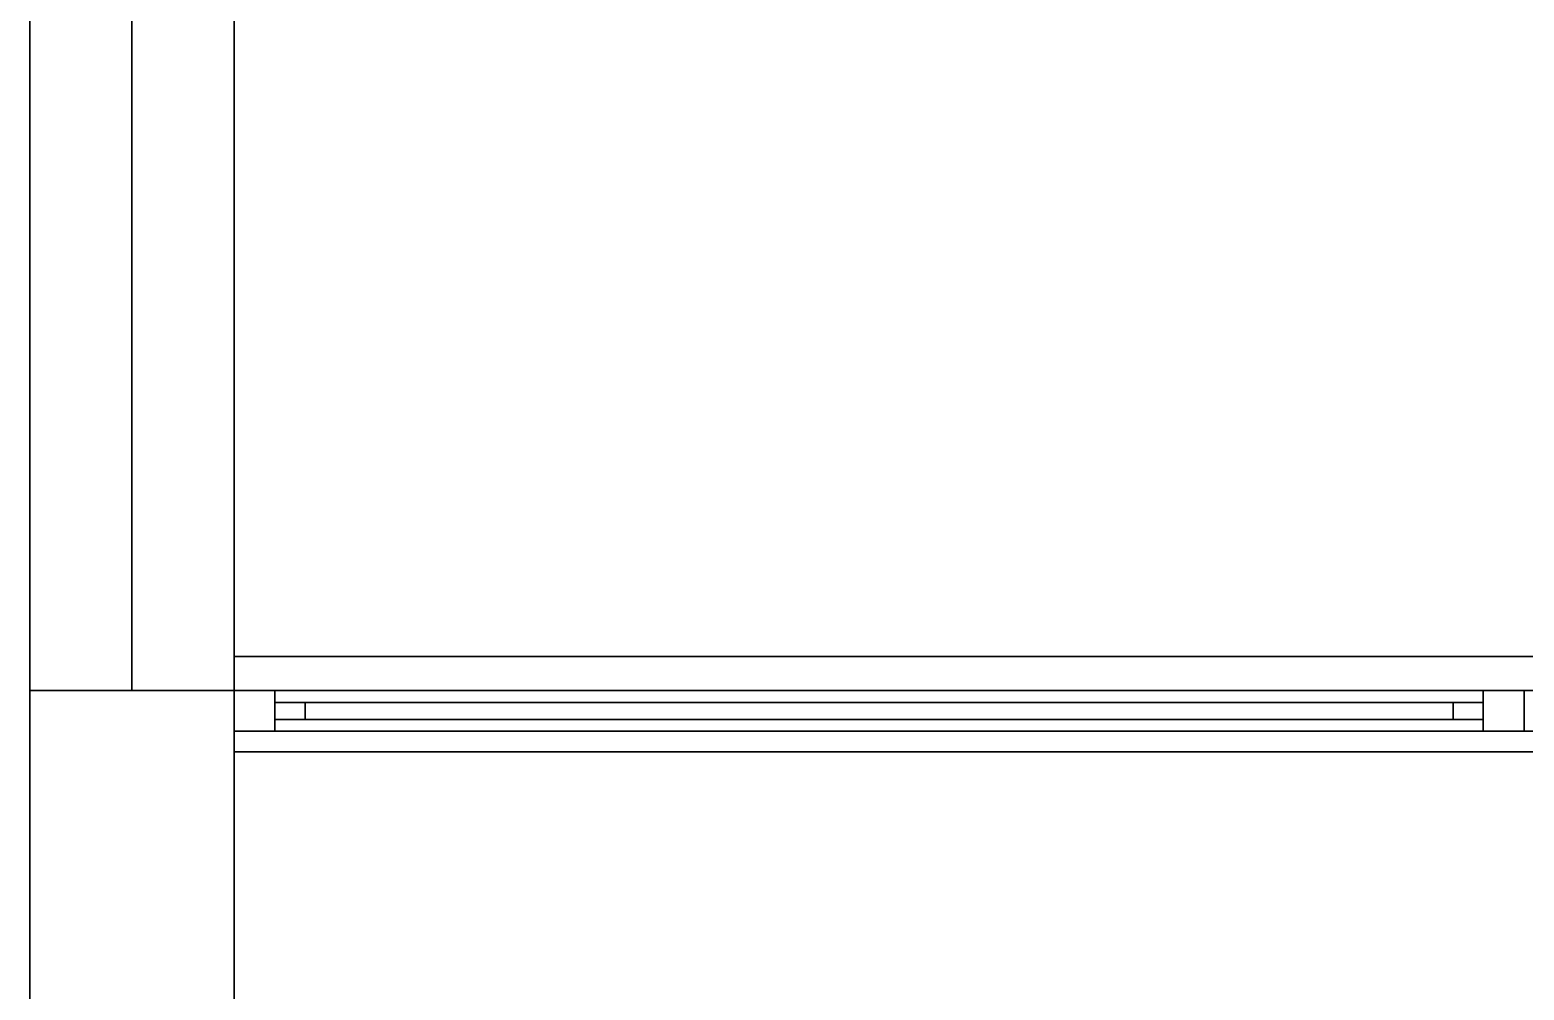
# Model space of a CAD drawing. Header units: millimetres. Extents: x -11 to 11, y -5.8 to 5.8.
# Drawn here: x 3 to 5.195, y 2.797 to 4.208 of the extents above; entities that cross this region are included whole.
import ezdxf

# ---------------------------------------------------------------- set-up
doc = ezdxf.new("R2010")
doc.units = ezdxf.units.MM
for name, color, linetype in [('copertura', 8, 'Continuous'), ('cordolo', 251, 'Continuous'), ('cromato', 251, 'Continuous'), ('frangivento', 7, 'Continuous'), ('parete', 254, 'Continuous'), ('parete_bianca', 7, 'Continuous'), ('pavimento', 7, 'Continuous'), ('pavimento_balcone', 254, 'Continuous'), ('pavimento_pt', 7, 'Continuous'), ('pavimento_salone', 7, 'Continuous'), ('rolf', 254, 'Continuous'), ('solaio', 7, 'Continuous'), ('vetro', 249, 'Continuous')]:
    doc.layers.add(name, color=color, linetype=linetype)

msp = doc.modelspace()

# ---------------------------------------------------------------- linework, layer by layer
at = {"layer": 'copertura'}
msp.add_3dface([(0, 4.2375, 6.3), (0, -0.0125, 6.3), (11, -0.0125, 6.3), (11, 4.2375, 6.3)], dxfattribs=at)
at = {"layer": 'cordolo'}
for points in [[(10.7, 3.2875), (10.7, 3.2375), (3.3, 3.2375), (3.3, 3.2875)], [(3.3, 3.2875, 0.05), (3.3, 3.2375, 0.05), (10.7, 3.2375, 0.05), (10.7, 3.2875, 0.05)], [(3.3, 3.2875), (3.3, 3.2375), (3.3, 3.2375, 0.05), (3.3, 3.2875, 0.05)], [(10.7, 3.2875, 0.05), (3.3, 3.2875, 0.05), (3.3, 3.2875), (10.7, 3.2875)], [(3.3, 3.2375), (10.7, 3.2375), (10.7, 3.2375, 0.05), (3.3, 3.2375, 0.05)]]:
    msp.add_3dface(points, dxfattribs=at)
at = {"layer": 'cromato'}
for points in [[(3.36, 3.2375), (3.36, 3.1775), (3.3, 3.1775), (3.3, 3.2375)], [(3.3, 3.2375, 2.7), (3.3, 3.1775, 2.7), (3.36, 3.1775, 2.7), (3.36, 3.2375, 2.7)], [(3.3, 3.2375), (3.3, 3.1775), (3.3, 3.1775, 2.7), (3.3, 3.2375, 2.7)], [(3.36, 3.2375, 2.7), (3.3, 3.2375, 2.7), (3.3, 3.2375), (3.36, 3.2375)], [(3.36, 3.2375, 3), (3.36, 3.1775, 3), (3.3, 3.1775, 3), (3.3, 3.2375, 3)], [(3.3, 3.2375, 5.7), (3.3, 3.1775, 5.7), (3.36, 3.1775, 5.7), (3.36, 3.2375, 5.7)], [(3.3, 3.2375, 3), (3.3, 3.1775, 3), (3.3, 3.1775, 5.7), (3.3, 3.2375, 5.7)], [(3.36, 3.2375, 5.7), (3.3, 3.2375, 5.7), (3.3, 3.2375, 3), (3.36, 3.2375, 3)], [(3.36, 3.1775), (3.36, 3.2375), (3.36, 3.2375, 2.7), (3.36, 3.1775, 2.7)], [(3.36, 3.1775, 3), (3.36, 3.2375, 3), (3.36, 3.2375, 5.7), (3.36, 3.1775, 5.7)], [(5.195, 3.2375), (5.195, 3.1775), (5.135, 3.1775), (5.135, 3.2375)], [(5.135, 3.2375, 2.7), (5.135, 3.1775, 2.7), (5.195, 3.1775, 2.7), (5.195, 3.2375, 2.7)], [(5.135, 3.2375), (5.135, 3.1775), (5.135, 3.1775, 2.7), (5.135, 3.2375, 2.7)], [(5.195, 3.2375, 2.7), (5.135, 3.2375, 2.7), (5.135, 3.2375), (5.195, 3.2375)], [(5.195, 3.2375, 3), (5.195, 3.1775, 3), (5.135, 3.1775, 3), (5.135, 3.2375, 3)], [(5.135, 3.2375, 5.7), (5.135, 3.1775, 5.7), (5.195, 3.1775, 5.7), (5.195, 3.2375, 5.7)], [(5.135, 3.2375, 3), (5.135, 3.1775, 3), (5.135, 3.1775, 5.7), (5.135, 3.2375, 5.7)], [(5.195, 3.2375, 5.7), (5.135, 3.2375, 5.7), (5.135, 3.2375, 3), (5.195, 3.2375, 3)], [(5.195, 3.1775), (5.195, 3.2375), (5.195, 3.2375, 2.7), (5.195, 3.1775, 2.7)], [(5.195, 3.1775, 3), (5.195, 3.2375, 3), (5.195, 3.2375, 5.7), (5.195, 3.1775, 5.7)], [(3.3, 3.1775), (3.36, 3.1775), (3.36, 3.1775, 2.7), (3.3, 3.1775, 2.7)], [(3.3, 3.1775, 3), (3.36, 3.1775, 3), (3.36, 3.1775, 5.7), (3.3, 3.1775, 5.7)], [(5.135, 3.1775), (5.195, 3.1775), (5.195, 3.1775, 2.7), (5.135, 3.1775, 2.7)], [(5.135, 3.1775, 3), (5.195, 3.1775, 3), (5.195, 3.1775, 5.7), (5.135, 3.1775, 5.7)]]:
    msp.add_3dface(points, dxfattribs=at)
at = {"layer": 'frangivento'}
for points in [[(3.36, 3.22, 0.2025), (3.36, 3.22, 0.27), (5.135, 3.22, 0.27), (5.135, 3.22, 0.2025)], [(3.36, 3.195, 0.2025), (3.36, 3.195, 0.27), (3.36, 3.22, 0.27), (3.36, 3.22, 0.2025)], [(3.36, 3.195, 0.27), (5.135, 3.195, 0.27), (5.135, 3.22, 0.27), (3.36, 3.22, 0.27)], [(5.135, 3.195, 0.2025), (3.36, 3.195, 0.2025), (3.36, 3.22, 0.2025), (5.135, 3.22, 0.2025)], [(3.36, 3.22, 0.405), (3.36, 3.22, 0.4725), (5.135, 3.22, 0.4725), (5.135, 3.22, 0.405)], [(3.36, 3.195, 0.405), (3.36, 3.195, 0.4725), (3.36, 3.22, 0.4725), (3.36, 3.22, 0.405)], [(3.36, 3.195, 0.4725), (5.135, 3.195, 0.4725), (5.135, 3.22, 0.4725), (3.36, 3.22, 0.4725)], [(5.135, 3.195, 0.405), (3.36, 3.195, 0.405), (3.36, 3.22, 0.405), (5.135, 3.22, 0.405)], [(3.36, 3.22, 0.6075), (3.36, 3.22, 0.675), (5.135, 3.22, 0.675), (5.135, 3.22, 0.6075)], [(3.36, 3.195, 0.6075), (3.36, 3.195, 0.675), (3.36, 3.22, 0.675), (3.36, 3.22, 0.6075)], [(3.36, 3.195, 0.675), (5.135, 3.195, 0.675), (5.135, 3.22, 0.675), (3.36, 3.22, 0.675)], [(5.135, 3.195, 0.6075), (3.36, 3.195, 0.6075), (3.36, 3.22, 0.6075), (5.135, 3.22, 0.6075)], [(3.36, 3.22, 0.81), (3.36, 3.22, 0.8775), (5.135, 3.22, 0.8775), (5.135, 3.22, 0.81)], [(3.36, 3.195, 0.81), (3.36, 3.195, 0.8775), (3.36, 3.22, 0.8775), (3.36, 3.22, 0.81)], [(3.36, 3.195, 0.8775), (5.135, 3.195, 0.8775), (5.135, 3.22, 0.8775), (3.36, 3.22, 0.8775)], [(5.135, 3.195, 0.81), (3.36, 3.195, 0.81), (3.36, 3.22, 0.81), (5.135, 3.22, 0.81)], [(3.36, 3.22, 1.0125), (3.36, 3.22, 1.08), (5.135, 3.22, 1.08), (5.135, 3.22, 1.0125)], [(3.36, 3.195, 1.0125), (3.36, 3.195, 1.08), (3.36, 3.22, 1.08), (3.36, 3.22, 1.0125)], [(3.36, 3.195, 1.08), (5.135, 3.195, 1.08), (5.135, 3.22, 1.08), (3.36, 3.22, 1.08)], [(5.135, 3.195, 1.0125), (3.36, 3.195, 1.0125), (3.36, 3.22, 1.0125), (5.135, 3.22, 1.0125)], [(3.36, 3.22, 1.215), (3.36, 3.22, 1.2825), (5.135, 3.22, 1.2825), (5.135, 3.22, 1.215)], [(3.36, 3.195, 1.215), (3.36, 3.195, 1.2825), (3.36, 3.22, 1.2825), (3.36, 3.22, 1.215)], [(3.36, 3.195, 1.2825), (5.135, 3.195, 1.2825), (5.135, 3.22, 1.2825), (3.36, 3.22, 1.2825)], [(5.135, 3.195, 1.215), (3.36, 3.195, 1.215), (3.36, 3.22, 1.215), (5.135, 3.22, 1.215)], [(3.36, 3.22, 1.4175), (3.36, 3.22, 1.485), (5.135, 3.22, 1.485), (5.135, 3.22, 1.4175)], [(3.36, 3.195, 1.4175), (3.36, 3.195, 1.485), (3.36, 3.22, 1.485), (3.36, 3.22, 1.4175)], [(3.36, 3.195, 1.485), (5.135, 3.195, 1.485), (5.135, 3.22, 1.485), (3.36, 3.22, 1.485)], [(5.135, 3.195, 1.4175), (3.36, 3.195, 1.4175), (3.36, 3.22, 1.4175), (5.135, 3.22, 1.4175)], [(3.36, 3.22, 1.62), (3.36, 3.22, 1.6875), (5.135, 3.22, 1.6875), (5.135, 3.22, 1.62)], [(3.36, 3.195, 1.62), (3.36, 3.195, 1.6875), (3.36, 3.22, 1.6875), (3.36, 3.22, 1.62)], [(3.36, 3.195, 1.6875), (5.135, 3.195, 1.6875), (5.135, 3.22, 1.6875), (3.36, 3.22, 1.6875)], [(5.135, 3.195, 1.62), (3.36, 3.195, 1.62), (3.36, 3.22, 1.62), (5.135, 3.22, 1.62)], [(3.36, 3.22, 1.8225), (3.36, 3.22, 1.89), (5.135, 3.22, 1.89), (5.135, 3.22, 1.8225)], [(3.36, 3.195, 1.8225), (3.36, 3.195, 1.89), (3.36, 3.22, 1.89), (3.36, 3.22, 1.8225)], [(3.36, 3.195, 1.89), (5.135, 3.195, 1.89), (5.135, 3.22, 1.89), (3.36, 3.22, 1.89)], [(5.135, 3.195, 1.8225), (3.36, 3.195, 1.8225), (3.36, 3.22, 1.8225), (5.135, 3.22, 1.8225)], [(3.36, 3.22, 2.025), (3.36, 3.22, 2.0925), (5.135, 3.22, 2.0925), (5.135, 3.22, 2.025)], [(3.36, 3.195, 2.025), (3.36, 3.195, 2.0925), (3.36, 3.22, 2.0925), (3.36, 3.22, 2.025)], [(3.36, 3.195, 2.0925), (5.135, 3.195, 2.0925), (5.135, 3.22, 2.0925), (3.36, 3.22, 2.0925)], [(5.135, 3.195, 2.025), (3.36, 3.195, 2.025), (3.36, 3.22, 2.025), (5.135, 3.22, 2.025)], [(3.36, 3.22, 2.2275), (3.36, 3.22, 2.295), (5.135, 3.22, 2.295), (5.135, 3.22, 2.2275)], [(3.36, 3.195, 2.2275), (3.36, 3.195, 2.295), (3.36, 3.22, 2.295), (3.36, 3.22, 2.2275)], [(3.36, 3.195, 2.295), (5.135, 3.195, 2.295), (5.135, 3.22, 2.295), (3.36, 3.22, 2.295)], [(5.135, 3.195, 2.2275), (3.36, 3.195, 2.2275), (3.36, 3.22, 2.2275), (5.135, 3.22, 2.2275)], [(3.36, 3.22, 2.43), (3.36, 3.22, 2.4975), (5.135, 3.22, 2.4975), (5.135, 3.22, 2.43)], [(3.36, 3.195, 2.43), (3.36, 3.195, 2.4975), (3.36, 3.22, 2.4975), (3.36, 3.22, 2.43)], [(3.36, 3.195, 2.4975), (5.135, 3.195, 2.4975), (5.135, 3.22, 2.4975), (3.36, 3.22, 2.4975)], [(5.135, 3.195, 2.43), (3.36, 3.195, 2.43), (3.36, 3.22, 2.43), (5.135, 3.22, 2.43)], [(3.36, 3.22, 2.6325), (3.36, 3.22, 2.7), (5.135, 3.22, 2.7), (5.135, 3.22, 2.6325)], [(3.36, 3.195, 2.6325), (3.36, 3.195, 2.7), (3.36, 3.22, 2.7), (3.36, 3.22, 2.6325)], [(3.36, 3.195, 2.7), (5.135, 3.195, 2.7), (5.135, 3.22, 2.7), (3.36, 3.22, 2.7)], [(5.135, 3.195, 2.6325), (3.36, 3.195, 2.6325), (3.36, 3.22, 2.6325), (5.135, 3.22, 2.6325)], [(3.36, 3.22), (3.36, 3.22, 2.7), (3.4044, 3.22, 2.7), (3.4044, 3.22)], [(3.36, 3.195), (3.36, 3.195, 2.7), (3.36, 3.22, 2.7), (3.36, 3.22)], [(3.36, 3.195, 2.7), (3.4044, 3.195, 2.7), (3.4044, 3.22, 2.7), (3.36, 3.22, 2.7)], [(3.4044, 3.195), (3.36, 3.195), (3.36, 3.22), (3.4044, 3.22)], [(3.36, 3.195), (3.36, 3.195), (3.36, 3.22)], [(3.4044, 3.195, 2.7), (3.4044, 3.195), (3.4044, 3.22), (3.4044, 3.22, 2.7)], [(5.0906, 3.22), (5.0906, 3.22, 2.7), (5.135, 3.22, 2.7), (5.135, 3.22)], [(5.0906, 3.195), (5.0906, 3.195, 2.7), (5.0906, 3.22, 2.7), (5.0906, 3.22)], [(5.0906, 3.195, 2.7), (5.135, 3.195, 2.7), (5.135, 3.22, 2.7), (5.0906, 3.22, 2.7)], [(5.135, 3.195), (5.0906, 3.195), (5.0906, 3.22), (5.135, 3.22)], [(5.0906, 3.195), (5.0906, 3.195), (5.0906, 3.22)], [(5.135, 3.195, 0.27), (5.135, 3.195, 0.2025), (5.135, 3.22, 0.2025), (5.135, 3.22, 0.27)], [(5.135, 3.195, 0.4725), (5.135, 3.195, 0.405), (5.135, 3.22, 0.405), (5.135, 3.22, 0.4725)], [(5.135, 3.195, 0.675), (5.135, 3.195, 0.6075), (5.135, 3.22, 0.6075), (5.135, 3.22, 0.675)], [(5.135, 3.195, 0.8775), (5.135, 3.195, 0.81), (5.135, 3.22, 0.81), (5.135, 3.22, 0.8775)], [(5.135, 3.195, 1.08), (5.135, 3.195, 1.0125), (5.135, 3.22, 1.0125), (5.135, 3.22, 1.08)], [(5.135, 3.195, 1.2825), (5.135, 3.195, 1.215), (5.135, 3.22, 1.215), (5.135, 3.22, 1.2825)], [(5.135, 3.195, 1.485), (5.135, 3.195, 1.4175), (5.135, 3.22, 1.4175), (5.135, 3.22, 1.485)], [(5.135, 3.195, 1.6875), (5.135, 3.195, 1.62), (5.135, 3.22, 1.62), (5.135, 3.22, 1.6875)], [(5.135, 3.195, 1.89), (5.135, 3.195, 1.8225), (5.135, 3.22, 1.8225), (5.135, 3.22, 1.89)], [(5.135, 3.195, 2.0925), (5.135, 3.195, 2.025), (5.135, 3.22, 2.025), (5.135, 3.22, 2.0925)], [(5.135, 3.195, 2.295), (5.135, 3.195, 2.2275), (5.135, 3.22, 2.2275), (5.135, 3.22, 2.295)], [(5.135, 3.195, 2.4975), (5.135, 3.195, 2.43), (5.135, 3.22, 2.43), (5.135, 3.22, 2.4975)], [(5.135, 3.195, 2.7), (5.135, 3.195, 2.6325), (5.135, 3.22, 2.6325), (5.135, 3.22, 2.7)], [(5.135, 3.195, 2.7), (5.135, 3.195), (5.135, 3.22), (5.135, 3.22, 2.7)], [(3.36, 3.195, 0.2025), (3.36, 3.195, 0.27), (5.135, 3.195, 0.27), (5.135, 3.195, 0.2025)], [(3.36, 3.195, 0.405), (3.36, 3.195, 0.4725), (5.135, 3.195, 0.4725), (5.135, 3.195, 0.405)], [(3.36, 3.195, 0.6075), (3.36, 3.195, 0.675), (5.135, 3.195, 0.675), (5.135, 3.195, 0.6075)], [(3.36, 3.195, 0.81), (3.36, 3.195, 0.8775), (5.135, 3.195, 0.8775), (5.135, 3.195, 0.81)], [(3.36, 3.195, 1.0125), (3.36, 3.195, 1.08), (5.135, 3.195, 1.08), (5.135, 3.195, 1.0125)], [(3.36, 3.195, 1.215), (3.36, 3.195, 1.2825), (5.135, 3.195, 1.2825), (5.135, 3.195, 1.215)], [(3.36, 3.195, 1.4175), (3.36, 3.195, 1.485), (5.135, 3.195, 1.485), (5.135, 3.195, 1.4175)], [(3.36, 3.195, 1.62), (3.36, 3.195, 1.6875), (5.135, 3.195, 1.6875), (5.135, 3.195, 1.62)], [(3.36, 3.195, 1.8225), (3.36, 3.195, 1.89), (5.135, 3.195, 1.89), (5.135, 3.195, 1.8225)], [(3.36, 3.195, 2.025), (3.36, 3.195, 2.0925), (5.135, 3.195, 2.0925), (5.135, 3.195, 2.025)], [(3.36, 3.195, 2.2275), (3.36, 3.195, 2.295), (5.135, 3.195, 2.295), (5.135, 3.195, 2.2275)], [(3.36, 3.195, 2.43), (3.36, 3.195, 2.4975), (5.135, 3.195, 2.4975), (5.135, 3.195, 2.43)], [(3.36, 3.195, 2.6325), (3.36, 3.195, 2.7), (5.135, 3.195, 2.7), (5.135, 3.195, 2.6325)], [(3.36, 3.195), (3.36, 3.195, 2.7), (3.4044, 3.195, 2.7), (3.4044, 3.195)], [(5.0906, 3.195), (5.0906, 3.195, 2.7), (5.135, 3.195, 2.7), (5.135, 3.195)]]:
    msp.add_3dface(points, dxfattribs=at)
at = {"layer": 'parete'}
for points in [[(3, 4.4875, 5.8), (3.15, 4.4875, 5.8), (3.15, 3.2375, 5.8), (3, 3.2375, 5.8)], [(3, 4.4875), (3.15, 4.4875), (3.15, 3.2375), (3, 3.2375)], [(3, 3.2375, 5.8), (3, 4.4875, 5.8), (3, 4.4875, 2.9), (3, 3.2375, 2.9)], [(3, 3.2375, 2.9), (3, 4.4875, 2.9), (3, 4.4875), (3, 3.2375)], [(3.15, 4.4875, 5.8), (3.3, 4.4875, 5.8), (3.3, 3.2375, 5.8), (3.15, 3.2375, 5.8)], [(3.15, 4.4875), (3.3, 4.4875), (3.3, 3.2375), (3.15, 3.2375)], [(3.3, 4.4875, 5.8), (3.3, 3.2375, 5.8), (3.3, 3.2375, 2.9), (3.3, 4.4875, 2.9)], [(3.3, 4.4875, 2.9), (3.3, 3.2375, 2.9), (3.3, 3.2375), (3.3, 4.4875)], [(3, 3.2375, 5.8), (3.15, 3.2375, 5.8), (3.15, 3.2375, 2.9), (3, 3.2375, 2.9)], [(3, 3.2375, 2.9), (3.15, 3.2375, 2.9), (3.15, 3.2375), (3, 3.2375)], [(3.15, 3.2375, 5.8), (3.3, 3.2375, 5.8), (3.3, 3.2375, 2.9), (3.15, 3.2375, 2.9)], [(3.15, 3.2375, 2.9), (3.3, 3.2375, 2.9), (3.3, 3.2375), (3.15, 3.2375)]]:
    msp.add_3dface(points, dxfattribs=at)
at = {"layer": 'parete_bianca'}
for points in [[(3, 1.5228, 5.8), (3, 3.2375, 5.8), (3, 3.2375), (3, 1.5228)], [(3, 3.2375, 5.8), (3.3, 3.2375, 5.8), (3.3, 1.5228, 5.8), (3, 1.5228, 5.8)], [(3, 3.2375, 5.8), (3.3, 3.2375, 5.8), (3.3, 3.2375), (3, 3.2375)], [(3, 3.2375), (3.3, 3.2375), (3.3, 1.5228), (3, 1.5228)], [(3.3, 3.2375, 5.8), (3.3, 1.5228, 5.8), (3.3, 1.5228), (3.3, 3.2375)]]:
    msp.add_3dface(points, dxfattribs=at)
at = {"layer": 'pavimento'}
for points in [[(3.3, 3.2375), (3.3, 0.7375), (7, 0.7375), (7, 3.2375)], [(3.3, 3.2375, 3), (3.3, 0.7375, 3), (7, 0.7375, 3), (7, 3.2375, 3)]]:
    msp.add_3dface(points, dxfattribs=at)
at = {"layer": 'pavimento_balcone'}
msp.add_3dface([(3.3, 5.7375, 3), (3.3, 3.2375, 3), (10.7, 3.2375, 3), (10.7, 5.7375, 3)], dxfattribs=at)
at = {"layer": 'pavimento_pt'}
msp.add_3dface([(5.225, 3.2375), (3.3, 3.2375), (3.3, 4.4875), (5.225, 4.4875)], dxfattribs=at)
at = {"layer": 'pavimento_salone'}
msp.add_3dface([(3, -4.2625), (3, 5.7375), (-3, 5.7375), (-3, -4.2625)], dxfattribs=at)
at = {"layer": 'rolf'}
for points in [[(7.15, 4.4875, 2.7), (7.15, 3.2375, 2.7), (3.3, 3.2375, 2.7), (3.3, 4.4875, 2.7)], [(0, 4.2375, 5.8), (0, -0.0125, 5.8), (10.7, -0.0125, 5.8), (10.7, 4.2375, 5.8)], [(7, 3.2375, 2.7), (7, 0.7375, 2.7), (3.3, 0.7375, 2.7), (3.3, 3.2375, 2.7)]]:
    msp.add_3dface(points, dxfattribs=at)
at = {"layer": 'solaio'}
for points in [[(3.3, 4.4875, 2.7), (3.3, 3.2375, 2.7), (3.3, 3.2375, 2.85), (3.3, 4.4875, 2.85)], [(3.3, 4.4875, 2.85), (3.3, 3.2375, 2.85), (3.3, 3.2375, 3), (3.3, 4.4875, 3)], [(3.3, 3.2375, 2.7), (3.3, 0.7375, 2.7), (3.3, 0.7375, 2.85), (3.3, 3.2375, 2.85)], [(3.3, 3.2375, 2.85), (3.3, 0.7375, 2.85), (3.3, 0.7375, 3), (3.3, 3.2375, 3)], [(7, 3.2375, 3), (3.3, 3.2375, 3), (3.3, 3.2375, 2.85), (7, 3.2375, 2.85)], [(7, 3.2375, 2.85), (3.3, 3.2375, 2.85), (3.3, 3.2375, 2.7), (7, 3.2375, 2.7)], [(3.3, 3.2375, 2.7), (7.15, 3.2375, 2.7), (7.15, 3.2375, 2.85), (3.3, 3.2375, 2.85)], [(3.3, 3.2375, 2.85), (7.15, 3.2375, 2.85), (7.15, 3.2375, 3), (3.3, 3.2375, 3)]]:
    msp.add_3dface(points, dxfattribs=at)
at = {"layer": 'vetro'}
for points in [[(10.7, 3.1775), (10.7, 3.1475), (3.3, 3.1475), (3.3, 3.1775)], [(3.3, 3.1775, 2.7), (3.3, 3.1475, 2.7), (10.7, 3.1475, 2.7), (10.7, 3.1775, 2.7)], [(3.3, 3.1775), (3.3, 3.1475), (3.3, 3.1475, 2.7), (3.3, 3.1775, 2.7)], [(10.7, 3.1775, 2.7), (3.3, 3.1775, 2.7), (3.3, 3.1775), (10.7, 3.1775)], [(10.7, 3.1775, 3), (10.7, 3.1475, 3), (3.3, 3.1475, 3), (3.3, 3.1775, 3)], [(3.3, 3.1775, 5.7), (3.3, 3.1475, 5.7), (10.7, 3.1475, 5.7), (10.7, 3.1775, 5.7)], [(3.3, 3.1775, 3), (3.3, 3.1475, 3), (3.3, 3.1475, 5.7), (3.3, 3.1775, 5.7)], [(10.7, 3.1775, 5.7), (3.3, 3.1775, 5.7), (3.3, 3.1775, 3), (10.7, 3.1775, 3)], [(3.3, 3.1475), (10.7, 3.1475), (10.7, 3.1475, 2.7), (3.3, 3.1475, 2.7)], [(3.3, 3.1475, 3), (10.7, 3.1475, 3), (10.7, 3.1475, 5.7), (3.3, 3.1475, 5.7)]]:
    msp.add_3dface(points, dxfattribs=at)

doc.saveas('drawing.dxf')
